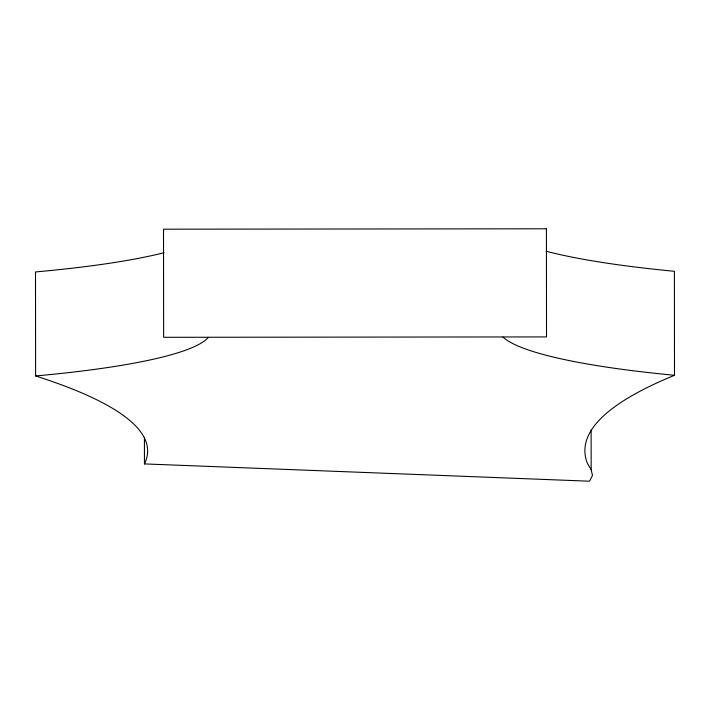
<?xml version="1.0" encoding="UTF-8"?>
<svg xmlns="http://www.w3.org/2000/svg" width="710" height="710" viewBox="0 0 710 710"><rect width="100%" height="100%" fill="white"/><g stroke="black" fill="none" stroke-linecap="round" stroke-linejoin="round"><path stroke-width="1.06" d="M164.019 252.716A378.962 52.744 -0.1 0 1 35.5 271.948L35.606 375.954A1360.049 189.286 -0.1 0 1 144.458 463.914L589.54 481.203L592.468 475.452L591.164 469.683L591.128 429.852M591.164 469.683L587.392 463.328A1672.068 232.711 -0.1 0 1 674.5 375.288L674.394 271.291A413.131 57.492 -0.1 0 1 546.239 251.251M144.432 437.36L144.458 463.914M208.305 337.392A378.962 52.744 -0.1 0 1 35.606 375.954M674.5 375.288A413.131 57.492 -0.1 0 1 502.902 337.037M546.416 228.797L163.513 229.188L163.628 337.303L546.522 336.913L546.416 228.797"/></g></svg>
